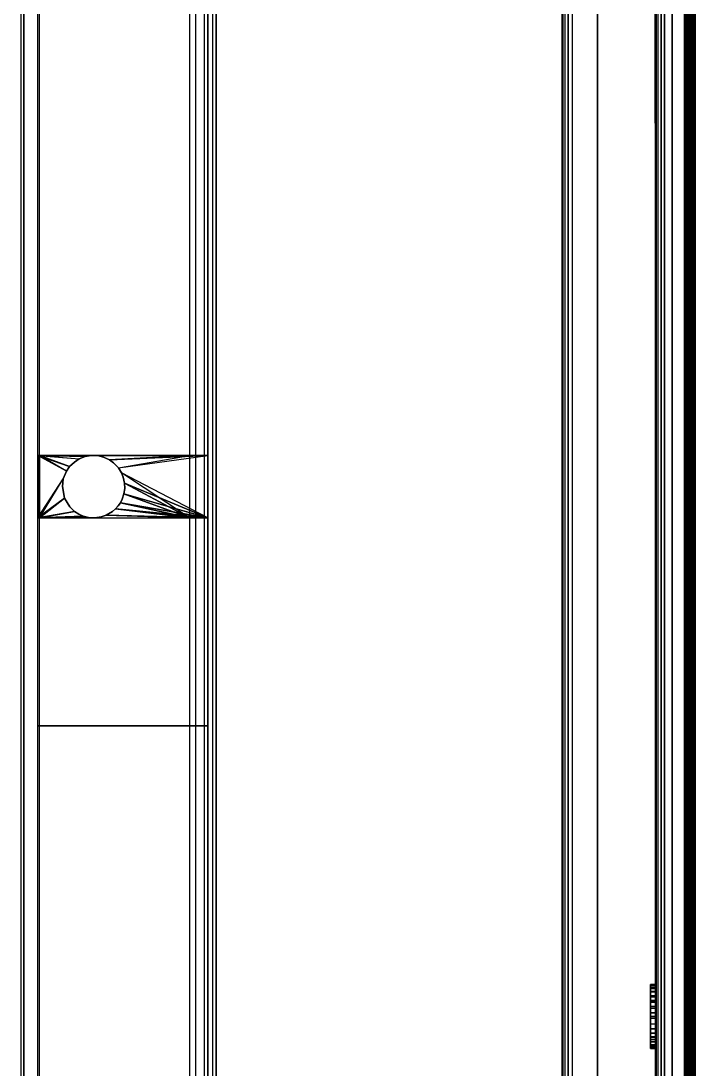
# Model space of a CAD drawing. Header units: inches. Extents: x -1 to 233, y 0 to 394.
# Drawn here: x 167.4 to 232.3, y 95.8 to 196.8 of the extents above; entities that cross this region are included whole.
import ezdxf

# ---------------------------------------------------------------- set-up
doc = ezdxf.new("R2010")
doc.units = ezdxf.units.IN
doc.header["$MEASUREMENT"] = 0
doc.layers.add('2', color=7, linetype='CONTINUOUS')

msp = doc.modelspace()

# ---------------------------------------------------------------- linework, layer by layer
at = {"layer": '2'}
for p, q in [((230.1, 0, 3.6), (230.1, 390, 3.6)), ((231.29, 0, 3.6), (231.29, 390, 3.6)), ((231.29, 0, 0.51), (231.29, 390, 0.51)), ((231.3, 16.2, 90.5), (231.3, 390, 90.5)), ((231.3, 16.2, 83.61), (231.3, 390, 83.61)), ((231.3, 16.2, 83.4), (231.3, 390, 83.4)), ((231.34, 0, 0.3), (231.34, 390, 0.3)), ((231.45, 0, 0.14), (231.45, 390, 0.14)), ((231.61, 0, 0.03), (231.61, 390, 0.03)), ((231.61, 0, 16.07), (231.61, 390, 16.07)), ((231.61, 0, 15.95), (231.61, 390, 15.95)), ((231.65, 0, 16.13), (231.65, 390, 16.13)), ((231.65, 0, 15.87), (231.65, 390, 15.87)), ((231.69, 16.2, 83.65), (231.69, 390, 83.65)), ((231.7, 16.2, 83.32), (231.7, 390, 83.32)), ((231.7, 0, 16.17), (231.7, 390, 16.17)), ((231.73, 16.2, 90.41), (231.73, 390, 90.41)), ((231.8, 0), (231.8, 390)), ((231.92, 0, 15.66), (231.92, 390, 15.66)), ((231.98, 0, 0.03), (231.98, 390, 0.03)), ((232, 16.2, 83.83), (232, 390, 83.83)), ((232.01, 16.2, 90.21), (232.01, 390, 90.21)), ((232.01, 16.2, 83.11), (232.01, 390, 83.11)), ((232.14, 0, 0.13), (232.14, 390, 0.13)), ((232.14, 0, 16.61), (232.14, 390, 16.61)), ((232.14, 0, 15.39), (232.14, 390, 15.39)), ((232.21, 16.2, 82.81), (232.21, 390, 82.81)), ((232.22, 16.2, 89.9), (232.22, 390, 89.9)), ((232.23, 16.2, 84.14), (232.23, 390, 84.14)), ((232.25, 0, 15.12), (232.25, 390, 15.12)), ((232.26, 0, 0.32), (232.26, 390, 0.32)), ((232.3, 0, 0.51), (232.3, 390, 0.51)), ((232.3, 16.2, 89.5), (232.3, 390, 89.5)), ((232.3, 16.2, 84.5), (232.3, 390, 84.5)), ((232.3, 16.2, 82.4), (232.3, 390, 82.4)), ((232.3, 0, 17.21), (232.3, 390, 17.21)), ((232.3, 0, 14.79), (232.3, 390, 14.79)), ((228.5, 0, 7.9), (228.5, 385.5, 7.9)), ((228.5, 0, 19.6), (228.5, 385.5, 19.6)), ((228.57, 0, 7.54), (228.57, 385.5, 7.54)), ((228.75, 0, 7.24), (228.75, 385.5, 7.24)), ((229.05, 0, 7.01), (229.05, 385.5, 7.01)), ((229.37, 0, 6.91), (229.37, 385.5, 6.91)), ((219.5, 0, 89.5), (219.5, 373.8, 89.5)), ((219.58, 0, 89.9), (219.58, 373.8, 89.9)), ((219.79, 0, 90.21), (219.79, 373.8, 90.21)), ((220.1, 0, 90.42), (220.1, 373.8, 90.42)), ((220.5, 0, 90.5), (220.5, 373.8, 90.5))]:
    msp.add_line(p, q, dxfattribs=at)
for points in [[(231.29, 390, 3.6), (230.1, 390, 3.6), (230.1, 0, 3.6), (231.29, 0, 3.6)], [(231.34, 390, 0.3), (231.29, 390, 0.51), (231.29, 0, 0.51), (231.34, 0, 0.3)], [(231.29, 0, 3.6), (231.29, 0, 0.51), (231.29, 390, 0.51), (231.29, 390, 3.6)], [(231.7, 390, 83.32), (231.3, 390, 83.4), (231.3, 16.2, 83.4), (231.7, 16.2, 83.32)], [(231.3, 16.2, 83.61), (231.3, 16.2, 83.4), (231.3, 390, 83.4), (231.3, 390, 83.61)], [(231.3, 390, 83.61), (231.69, 390, 83.65), (231.69, 16.2, 83.65), (231.3, 16.2, 83.61)], [(231.73, 390, 90.41), (231.3, 390, 90.5), (231.3, 16.2, 90.5), (231.73, 16.2, 90.41)], [(231.45, 390, 0.14), (231.34, 390, 0.3), (231.34, 0, 0.3), (231.45, 0, 0.14)], [(231.45, 0, 0.14), (231.61, 0, 0.03), (231.61, 390, 0.03), (231.45, 390, 0.14)], [(231.61, 390, 0.03), (231.8, 390), (231.8, 0), (231.61, 0, 0.03)], [(231.65, 390, 15.87), (231.61, 390, 15.95), (231.61, 0, 15.95), (231.65, 0, 15.87)], [(231.61, 0, 15.95), (231.61, 0, 16.07), (231.61, 390, 16.07), (231.61, 390, 15.95)], [(231.61, 390, 16.07), (231.65, 390, 16.13), (231.65, 0, 16.13), (231.61, 0, 16.07)], [(231.92, 0, 15.66), (231.65, 0, 15.87), (231.65, 390, 15.87), (231.92, 390, 15.66)], [(231.65, 0, 16.13), (231.7, 0, 16.17), (231.7, 390, 16.17), (231.65, 390, 16.13)], [(231.69, 16.2, 83.65), (232, 16.2, 83.83), (232, 390, 83.83), (231.69, 390, 83.65)], [(231.7, 390, 16.17), (232.14, 390, 16.61), (232.14, 0, 16.61), (231.7, 0, 16.17)], [(232.01, 16.2, 83.11), (231.7, 16.2, 83.32), (231.7, 390, 83.32), (232.01, 390, 83.11)], [(232.01, 16.2, 90.21), (231.73, 16.2, 90.41), (231.73, 390, 90.41), (232.01, 390, 90.21)], [(231.8, 0), (231.98, 0, 0.03), (231.98, 390, 0.03), (231.8, 390)], [(232.14, 390, 15.39), (231.92, 390, 15.66), (231.92, 0, 15.66), (232.14, 0, 15.39)], [(232.14, 390, 0.13), (231.98, 390, 0.03), (231.98, 0, 0.03), (232.14, 0, 0.13)], [(232, 390, 83.83), (232.23, 390, 84.14), (232.23, 16.2, 84.14), (232, 16.2, 83.83)], [(232.21, 390, 82.81), (232.01, 390, 83.11), (232.01, 16.2, 83.11), (232.21, 16.2, 82.81)], [(232.22, 390, 89.9), (232.01, 390, 90.21), (232.01, 16.2, 90.21), (232.22, 16.2, 89.9)], [(232.14, 0, 0.13), (232.26, 0, 0.32), (232.26, 390, 0.32), (232.14, 390, 0.13)], [(232.25, 0, 15.12), (232.14, 0, 15.39), (232.14, 390, 15.39), (232.25, 390, 15.12)], [(232.14, 0, 16.61), (232.3, 0, 17.21), (232.3, 390, 17.21), (232.14, 390, 16.61)], [(232.3, 16.2, 82.4), (232.21, 16.2, 82.81), (232.21, 390, 82.81), (232.3, 390, 82.4)], [(232.3, 16.2, 89.5), (232.22, 16.2, 89.9), (232.22, 390, 89.9), (232.3, 390, 89.5)], [(232.23, 16.2, 84.14), (232.3, 16.2, 84.5), (232.3, 390, 84.5), (232.23, 390, 84.14)], [(232.25, 390, 15.12), (232.3, 390, 14.79), (232.3, 0, 14.79), (232.25, 0, 15.12)], [(232.26, 390, 0.32), (232.3, 390, 0.51), (232.3, 0, 0.51), (232.26, 0, 0.32)], [(232.3, 390, 0.5), (232.3, 390, 14.79), (232.3, 0, 14.79), (232.3, 0, 0.51)], [(232.3, 390, 17.21), (232.3, 390, 82.4), (232.3, 0, 82.4), (232.3, 0, 17.21)], [(232.3, 390, 84.5), (232.3, 390, 89.5), (232.3, 16.2, 89.5), (232.3, 16.2, 84.5)], [(228.57, 0, 7.54), (228.5, 0, 7.9), (228.5, 385.5, 7.9), (228.57, 385.5, 7.54)], [(228.5, 0, 19.6), (228.5, 0, 7.9), (228.5, 385.5, 7.9), (228.5, 385.5, 19.6)], [(228.75, 385.5, 7.24), (228.57, 385.5, 7.54), (228.57, 0, 7.54), (228.75, 0, 7.24)], [(229.05, 0, 7.01), (228.75, 0, 7.24), (228.75, 385.5, 7.24), (229.05, 385.5, 7.01)], [(229.37, 385.5, 6.91), (229.05, 385.5, 7.01), (229.05, 0, 7.01), (229.37, 0, 6.91)], [(230.1, 385.5, 3.6), (229.37, 385.5, 6.91), (229.37, 0, 6.91), (230.1, 0, 3.6)], [(167.67, 377.4, 10.26), (167.4, 377.4, 11.01), (167.4, 0.9, 11.01), (167.67, 0.9, 10.26)], [(169.03, 377.4, 11.6), (167.4, 377.4, 11.01), (167.4, 0.9, 11.01), (169.03, 0.9, 11.6)], [(169.17, 377.4, 10.8), (167.67, 377.4, 10.26), (167.67, 0.9, 10.26), (169.17, 0.9, 10.8)], [(183.64, 0.9, 10.8), (184.24, 0.9, 9.98), (184.24, 377.4, 9.98), (183.64, 377.4, 10.8)], [(184.24, 377.4, 9.98), (185.05, 377.4, 9.81), (185.05, 0.9, 9.81), (184.24, 0.9, 9.98)], [(185.05, 0.9, 9.81), (185.87, 0.9, 10.23), (185.87, 377.4, 10.23), (185.05, 377.4, 9.81)], [(185.4, 0.9, 19.6), (185.4, 377.4, 19.6), (185.4, 377.4, 11.6), (185.4, 0.9, 11.6)], [(185.4, 377.4, 19.6), (222.9, 373.8, 19.6), (222.9, 0.9, 19.6), (185.4, 0.9, 19.6)], [(185.87, 377.4, 10.23), (186.2, 377.4, 11.1), (186.2, 0.9, 11.1), (185.87, 0.9, 10.23)], [(186.2, 377.4, 11.1), (186.2, 377.4, 18.8), (186.2, 0.9, 18.8), (186.2, 0.9, 11.1)], [(228.5, 377.4, 18.8), (186.2, 377.4, 18.8), (186.2, 0.9, 18.8), (228.5, 0.9, 18.8)], [(219.58, 0, 89.9), (219.5, 0, 89.5), (219.5, 373.8, 89.5), (219.58, 373.8, 89.9)], [(219.5, 0, 28), (222.9, 0, 28), (222.9, 373.8, 28), (219.5, 373.8, 28)], [(219.79, 373.8, 90.21), (219.58, 373.8, 89.9), (219.58, 0, 89.9), (219.79, 0, 90.21)], [(220.1, 0, 90.42), (219.79, 0, 90.21), (219.79, 373.8, 90.21), (220.1, 373.8, 90.42)], [(220.5, 373.8, 90.5), (220.1, 373.8, 90.42), (220.1, 0, 90.42), (220.5, 0, 90.5)], [(231.3, 0, 90.5), (220.5, 0, 90.5), (220.5, 373.8, 90.5), (231.3, 373.8, 90.5)], [(222.9, 373.8, 28), (222.9, 373.8, 19.6), (222.9, 0, 19.6), (222.9, 0, 28)], [(222.9, 373.8, 19.6), (228.4, 373.8, 19.6), (228.5, 0, 19.6), (222.9, 0, 19.6)], [(219.5, 0, 28), (219.5, 352.53, 28), (219.5, 352.53, 89.5), (219.5, 0, 89.5)], [(169.03, 233.9, 11.6), (185.4, 233.9, 11.6), (185.4, 154.91, 11.6), (169.03, 154.91, 11.6)], [(169.17, 233.9, 10.8), (183.64, 233.9, 10.8), (183.64, 154.91, 10.8), (169.17, 154.91, 10.8)], [(171.78, 153.41, 11.6), (169.03, 154.91, 11.6), (169.03, 148.91, 11.6), (171.48, 152.68, 11.6)], [(172.09, 153.85, 11.6), (172.09, 153.85, 11.6), (171.78, 153.41, 11.6), (169.03, 154.91, 11.6)], [(169.03, 154.91, 11.6), (172.99, 154.58, 11.6), (172.54, 154.28, 11.6), (172.09, 153.85, 11.6)], [(173.58, 154.81, 11.6), (173.58, 154.81, 11.6), (174.15, 154.91, 11.6), (169.03, 154.91, 11.6)], [(169.03, 154.91, 11.6), (169.03, 154.91, 11.6), (172.99, 154.58, 11.6), (173.58, 154.81, 11.6)], [(171.78, 153.41, 10.8), (169.17, 154.91, 10.8), (169.17, 148.91, 10.8), (171.48, 152.68, 10.8)], [(172.09, 153.85, 10.8), (172.09, 153.85, 10.8), (171.78, 153.41, 10.8), (169.17, 154.91, 10.8)], [(169.17, 154.91, 10.8), (172.99, 154.58, 10.8), (172.54, 154.28, 10.8), (172.09, 153.85, 10.8)], [(173.58, 154.81, 10.8), (173.58, 154.81, 10.8), (174.15, 154.91, 10.8), (169.17, 154.91, 10.8)], [(169.17, 154.91, 10.8), (169.17, 154.91, 10.8), (172.99, 154.58, 10.8), (173.58, 154.81, 10.8)], [(172.54, 154.28, 10.8), (172.54, 154.28, 11.6), (172.99, 154.58, 11.6), (172.99, 154.58, 10.8)], [(172.99, 154.58, 11.6), (172.99, 154.58, 10.8), (173.58, 154.81, 10.8), (173.58, 154.81, 11.6)], [(173.58, 154.81, 11.6), (173.58, 154.81, 10.8), (174.15, 154.91, 10.8), (174.15, 154.91, 11.6)], [(174.15, 154.91, 11.6), (174.15, 154.91, 10.8), (174.76, 154.9, 10.8), (174.76, 154.9, 11.6)], [(185.4, 154.91, 11.6), (185.4, 154.91, 11.6), (174.15, 154.91, 11.6), (174.76, 154.9, 11.6)], [(183.64, 154.91, 10.8), (183.64, 154.91, 10.8), (174.15, 154.91, 10.8), (174.76, 154.9, 10.8)], [(185.4, 154.91, 11.6), (174.76, 154.9, 11.6), (175.35, 154.77, 11.6), (175.91, 154.51, 11.6)], [(183.64, 154.91, 10.8), (174.76, 154.9, 10.8), (175.35, 154.77, 10.8), (175.91, 154.51, 10.8)], [(174.76, 154.9, 11.6), (174.76, 154.9, 10.8), (175.35, 154.77, 10.8), (175.35, 154.77, 11.6)], [(175.35, 154.77, 11.6), (175.35, 154.77, 10.8), (175.91, 154.51, 10.8), (175.91, 154.51, 11.6)], [(175.91, 154.51, 11.6), (176.32, 154.22, 11.6), (176.78, 153.74, 11.6), (185.4, 154.91, 11.6)], [(175.91, 154.51, 10.8), (176.32, 154.22, 10.8), (176.78, 153.74, 10.8), (183.64, 154.91, 10.8)], [(175.91, 154.51, 11.6), (175.91, 154.51, 10.8), (176.32, 154.22, 10.8), (176.32, 154.22, 11.6)], [(177.08, 153.26, 11.6), (176.78, 153.74, 11.6), (185.4, 154.91, 11.6), (185.4, 148.91, 11.6)], [(177.08, 153.26, 10.8), (176.78, 153.74, 10.8), (183.64, 154.91, 10.8), (183.64, 148.91, 10.8)], [(171.48, 152.68, 10.8), (171.48, 152.68, 11.6), (171.78, 153.41, 11.6), (171.78, 153.41, 10.8)], [(171.78, 153.41, 10.8), (171.78, 153.41, 11.6), (172.09, 153.85, 11.6), (172.09, 153.85, 10.8)], [(172.09, 153.85, 11.6), (172.09, 153.85, 10.8), (172.54, 154.28, 10.8), (172.54, 154.28, 11.6)], [(176.32, 154.22, 11.6), (176.32, 154.22, 10.8), (176.78, 153.74, 10.8), (176.78, 153.74, 11.6)], [(176.78, 153.74, 11.6), (176.78, 153.74, 10.8), (177.08, 153.26, 10.8), (177.08, 153.26, 11.6)], [(169.03, 148.91, 11.6), (171.48, 152.68, 11.6), (171.39, 151.92, 11.6), (171.6, 150.8, 11.6)], [(169.17, 148.91, 10.8), (171.48, 152.68, 10.8), (171.39, 151.92, 10.8), (171.6, 150.8, 10.8)], [(171.39, 151.92, 10.8), (171.48, 152.68, 10.8), (171.48, 152.68, 11.6), (171.39, 151.92, 11.6)], [(177.08, 153.26, 11.6), (177.08, 153.26, 10.8), (177.25, 152.84, 10.8), (177.25, 152.84, 11.6)], [(185.4, 148.91, 11.6), (177.08, 153.26, 11.6), (177.25, 152.84, 11.6), (177.38, 152.26, 11.6)], [(183.64, 148.91, 10.8), (177.08, 153.26, 10.8), (177.25, 152.84, 10.8), (177.38, 152.26, 10.8)], [(177.25, 152.84, 11.6), (177.25, 152.84, 10.8), (177.38, 152.26, 10.8), (177.38, 152.26, 11.6)], [(171.6, 150.8, 10.8), (171.6, 150.8, 11.6), (171.39, 151.92, 11.6), (171.39, 151.92, 10.8)], [(185.4, 148.91, 11.6), (177.38, 152.26, 11.6), (177.39, 151.75, 11.6), (177.32, 151.23, 11.6)], [(183.64, 148.91, 10.8), (177.38, 152.26, 10.8), (177.39, 151.75, 10.8), (177.32, 151.23, 10.8)], [(177.39, 151.75, 11.6), (177.39, 151.75, 10.8), (177.32, 151.23, 10.8), (177.32, 151.23, 11.6)], [(177.38, 152.26, 11.6), (177.38, 152.26, 10.8), (177.39, 151.75, 10.8), (177.39, 151.75, 11.6)], [(169.03, 148.91, 11.6), (171.6, 150.8, 11.6), (172.1, 149.97, 11.6), (172.57, 149.53, 11.6)], [(169.17, 148.91, 10.8), (171.6, 150.8, 10.8), (172.1, 149.97, 10.8), (172.57, 149.53, 10.8)], [(172.1, 149.97, 11.6), (172.1, 149.97, 10.8), (171.6, 150.8, 10.8), (171.6, 150.8, 11.6)], [(185.4, 148.91, 11.6), (177.32, 151.23, 11.6), (177.15, 150.71, 11.6), (176.97, 150.37, 11.6)], [(183.64, 148.91, 10.8), (177.32, 151.23, 10.8), (177.15, 150.71, 10.8), (176.97, 150.37, 10.8)], [(177.15, 150.71, 11.6), (177.15, 150.71, 10.8), (176.97, 150.37, 10.8), (176.97, 150.37, 11.6)], [(177.32, 151.23, 10.8), (177.32, 151.23, 11.6), (177.15, 150.71, 11.6), (177.15, 150.71, 10.8)], [(169.03, 148.91, 11.6), (172.57, 149.53, 11.6), (172.96, 149.27, 11.6), (173.39, 149.08, 11.6)], [(169.17, 148.91, 10.8), (172.57, 149.53, 10.8), (172.96, 149.27, 10.8), (173.39, 149.08, 10.8)], [(172.57, 149.53, 11.6), (172.57, 149.53, 10.8), (172.1, 149.97, 10.8), (172.1, 149.97, 11.6)], [(172.96, 149.27, 11.6), (172.96, 149.27, 10.8), (172.57, 149.53, 10.8), (172.57, 149.53, 11.6)], [(185.4, 148.91, 11.6), (176.5, 149.77, 11.6), (176.22, 149.53, 11.6), (175.61, 149.17, 11.6)], [(183.64, 148.91, 10.8), (176.5, 149.77, 10.8), (176.22, 149.53, 10.8), (175.61, 149.17, 10.8)], [(176.22, 149.53, 11.6), (176.22, 149.53, 10.8), (175.61, 149.17, 10.8), (175.61, 149.17, 11.6)], [(176.5, 149.77, 10.8), (176.5, 149.77, 11.6), (176.22, 149.53, 11.6), (176.22, 149.53, 10.8)], [(176.97, 150.37, 11.6), (176.75, 150.06, 11.6), (176.5, 149.77, 11.6), (185.4, 148.91, 11.6)], [(176.97, 150.37, 10.8), (176.75, 150.06, 10.8), (176.5, 149.77, 10.8), (183.64, 148.91, 10.8)], [(176.75, 150.06, 10.8), (176.75, 150.06, 11.6), (176.5, 149.77, 11.6), (176.5, 149.77, 10.8)], [(176.97, 150.37, 11.6), (176.97, 150.37, 10.8), (176.75, 150.06, 10.8), (176.75, 150.06, 11.6)], [(169.03, 148.91, 11.6), (173.39, 149.08, 11.6), (173.91, 148.91, 11.6), (174.52, 148.91, 11.6)], [(169.03, 148.91, 11.6), (185.4, 148.91, 11.6), (185.4, 128.9, 11.6), (169.03, 128.9, 11.6)], [(169.17, 148.91, 10.8), (173.39, 149.08, 10.8), (173.91, 148.91, 10.8), (174.52, 148.91, 10.8)], [(169.17, 148.91, 10.8), (183.64, 148.91, 10.8), (183.64, 128.9, 10.8), (169.17, 128.9, 10.8)], [(172.96, 149.27, 11.6), (173.39, 149.08, 11.6), (173.39, 149.08, 10.8), (172.96, 149.27, 10.8)], [(173.91, 148.95, 11.6), (173.91, 148.95, 10.8), (173.39, 149.08, 10.8), (173.39, 149.08, 11.6)], [(174.52, 148.91, 11.6), (174.52, 148.91, 10.8), (173.91, 148.95, 10.8), (173.91, 148.95, 11.6)], [(185.4, 148.91, 11.6), (175.61, 149.17, 11.6), (175.12, 149, 11.6), (174.52, 148.91, 11.6)], [(183.64, 148.91, 10.8), (175.61, 149.17, 10.8), (175.12, 149, 10.8), (174.52, 148.91, 10.8)], [(175.12, 149, 11.6), (175.12, 149, 10.8), (174.52, 148.91, 10.8), (174.52, 148.91, 11.6)], [(175.61, 149.17, 11.6), (175.61, 149.17, 10.8), (175.12, 149, 10.8), (175.12, 149, 11.6)], [(169.03, 128.9, 11.6), (185.4, 128.9, 11.6), (185.4, 26.91, 11.6), (169.03, 26.91, 11.6)], [(169.17, 128.9, 10.8), (183.64, 128.9, 10.8), (183.64, 26.91, 10.8), (169.17, 26.91, 10.8)], [(228.5, 103.99, 13.05), (228, 103.99, 13.05), (228, 103.98, 12.42), (228.5, 103.98, 12.42)], [(228.5, 103.88, 13.64), (228, 103.88, 13.64), (228, 103.99, 13.05), (228.5, 103.99, 13.05)], [(228, 103.58, 11.24), (228, 103.98, 12.42), (228, 103.99, 13.05), (228, 103.88, 13.64)], [(228.5, 103.98, 12.42), (228, 103.98, 12.42), (228, 103.84, 11.81), (228.5, 103.84, 11.81)], [(228, 103.58, 11.24), (228, 103.58, 11.24), (228, 103.84, 11.81), (228, 103.98, 12.42)], [(228.5, 103.64, 14.24), (228, 103.64, 14.24), (228, 103.88, 13.64), (228.5, 103.88, 13.64)], [(228, 103.58, 11.24), (228, 103.88, 13.64), (228, 103.64, 14.24), (228, 103.34, 14.71)], [(228.5, 103.84, 11.81), (228, 103.84, 11.81), (228, 103.58, 11.24), (228.5, 103.58, 11.24)], [(228, 103.34, 14.71), (228.5, 103.34, 14.71), (228.5, 103.64, 14.24), (228, 103.64, 14.24)], [(228.5, 103.58, 11.24), (228, 103.58, 11.24), (228, 103.28, 10.81), (228.5, 103.28, 10.81)], [(228, 100.9, 15.9), (228, 102.78, 10.33), (228, 103.28, 10.81), (228, 103.58, 11.24)], [(228, 102.44, 15.49), (228, 101.69, 15.8), (228, 100.9, 15.9), (228, 103.58, 11.24)], [(228, 103.58, 11.24), (228, 103.34, 14.71), (228, 102.89, 15.18), (228, 102.44, 15.49)], [(228.5, 102.89, 15.18), (228, 102.89, 15.18), (228, 103.34, 14.71), (228.5, 103.34, 14.71)], [(228.5, 103.28, 10.81), (228, 103.28, 10.81), (228, 102.78, 10.33), (228.5, 102.78, 10.33)], [(228, 102.44, 15.49), (228.5, 102.44, 15.49), (228.5, 102.89, 15.18), (228, 102.89, 15.18)], [(228.5, 102.78, 10.33), (228, 102.78, 10.33), (228, 102.28, 10.03), (228.5, 102.28, 10.03)], [(228, 102.78, 10.33), (228, 102.28, 10.03), (228, 101.86, 9.85), (228, 100.9, 15.9)], [(228, 101.69, 15.8), (228.5, 101.69, 15.8), (228.5, 102.44, 15.49), (228, 102.44, 15.49)], [(228.5, 102.28, 10.03), (228, 102.28, 10.03), (228, 101.86, 9.85), (228.5, 101.86, 9.85)], [(228.5, 101.86, 9.85), (228, 101.86, 9.85), (228, 101.25, 9.72), (228.5, 101.25, 9.72)], [(228, 100.9, 15.9), (228, 101.86, 9.85), (228, 101.25, 9.72), (228, 100.73, 9.7)], [(228, 100.9, 15.9), (228, 101.69, 15.8), (228.5, 101.69, 15.8), (228.5, 100.9, 15.9)], [(228.5, 101.25, 9.72), (228, 101.25, 9.72), (228, 100.73, 9.7), (228.5, 100.73, 9.7)], [(228, 99.75, 15.68), (228.5, 99.75, 15.68), (228.5, 100.9, 15.9), (228, 100.9, 15.9)], [(228, 99.75, 15.68), (228, 100.19, 9.78), (228, 100.73, 9.7), (228, 100.9, 15.9)], [(228.5, 100.73, 9.7), (228, 100.73, 9.7), (228, 100.19, 9.78), (228.5, 100.19, 9.78)], [(228, 100.19, 9.78), (228.5, 100.19, 9.78), (228.5, 99.66, 9.96), (228, 99.66, 9.96)], [(228, 99.66, 9.96), (228, 100.19, 9.78), (228, 99.75, 15.68), (228, 98.89, 15.16)], [(228.5, 98.89, 15.16), (228, 98.89, 15.16), (228, 99.75, 15.68), (228.5, 99.75, 15.68)], [(228.5, 99.66, 9.96), (228, 99.66, 9.96), (228, 99.3, 10.14), (228.5, 99.3, 10.14)], [(228, 98.89, 15.16), (228, 98.44, 14.68), (228, 99.3, 10.14), (228, 99.66, 9.96)], [(228.5, 99.3, 10.14), (228, 99.3, 10.14), (228, 98.98, 10.37), (228.5, 98.98, 10.37)], [(228, 99.3, 10.14), (228, 98.98, 10.37), (228, 98.18, 14.28), (228, 98.44, 14.68)], [(228, 98.98, 10.37), (228.5, 98.98, 10.37), (228.5, 98.69, 10.63), (228, 98.69, 10.63)], [(228, 98.98, 10.37), (228, 98.69, 10.63), (228, 97.98, 13.83), (228, 98.18, 14.28)], [(228.5, 98.44, 14.68), (228, 98.44, 14.68), (228, 98.89, 15.16), (228.5, 98.89, 15.16)], [(228, 98.69, 10.63), (228.5, 98.69, 10.63), (228.5, 98.44, 10.91), (228, 98.44, 10.91)], [(228, 97.98, 13.83), (228, 98.69, 10.63), (228, 98.44, 10.91), (228, 98.07, 11.54)], [(228.5, 98.18, 14.28), (228, 98.18, 14.28), (228, 98.44, 14.68), (228.5, 98.44, 14.68)], [(228.5, 98.44, 10.91), (228, 98.44, 10.91), (228, 98.07, 11.54), (228.5, 98.07, 11.54)], [(228.5, 98.18, 14.28), (228.5, 97.98, 13.83), (228, 97.98, 13.83), (228, 98.18, 14.28)], [(228.5, 98.07, 11.54), (228, 98.07, 11.54), (228, 97.89, 12.05), (228.5, 97.89, 12.05)], [(228, 98.07, 11.54), (228, 97.8, 12.67), (228, 97.84, 13.29), (228, 97.98, 13.83)], [(228, 98.07, 11.54), (228, 98.07, 11.54), (228, 97.89, 12.05), (228, 97.8, 12.67)], [(228.5, 97.84, 13.29), (228, 97.84, 13.29), (228, 97.98, 13.83), (228.5, 97.98, 13.83)], [(228.5, 97.89, 12.05), (228, 97.89, 12.05), (228, 97.8, 12.67), (228.5, 97.8, 12.67)], [(228.5, 97.8, 12.67), (228, 97.8, 12.67), (228, 97.84, 13.29), (228.5, 97.84, 13.29)]]:
    msp.add_3dface(points, dxfattribs=at)

doc.saveas('drawing.dxf')
